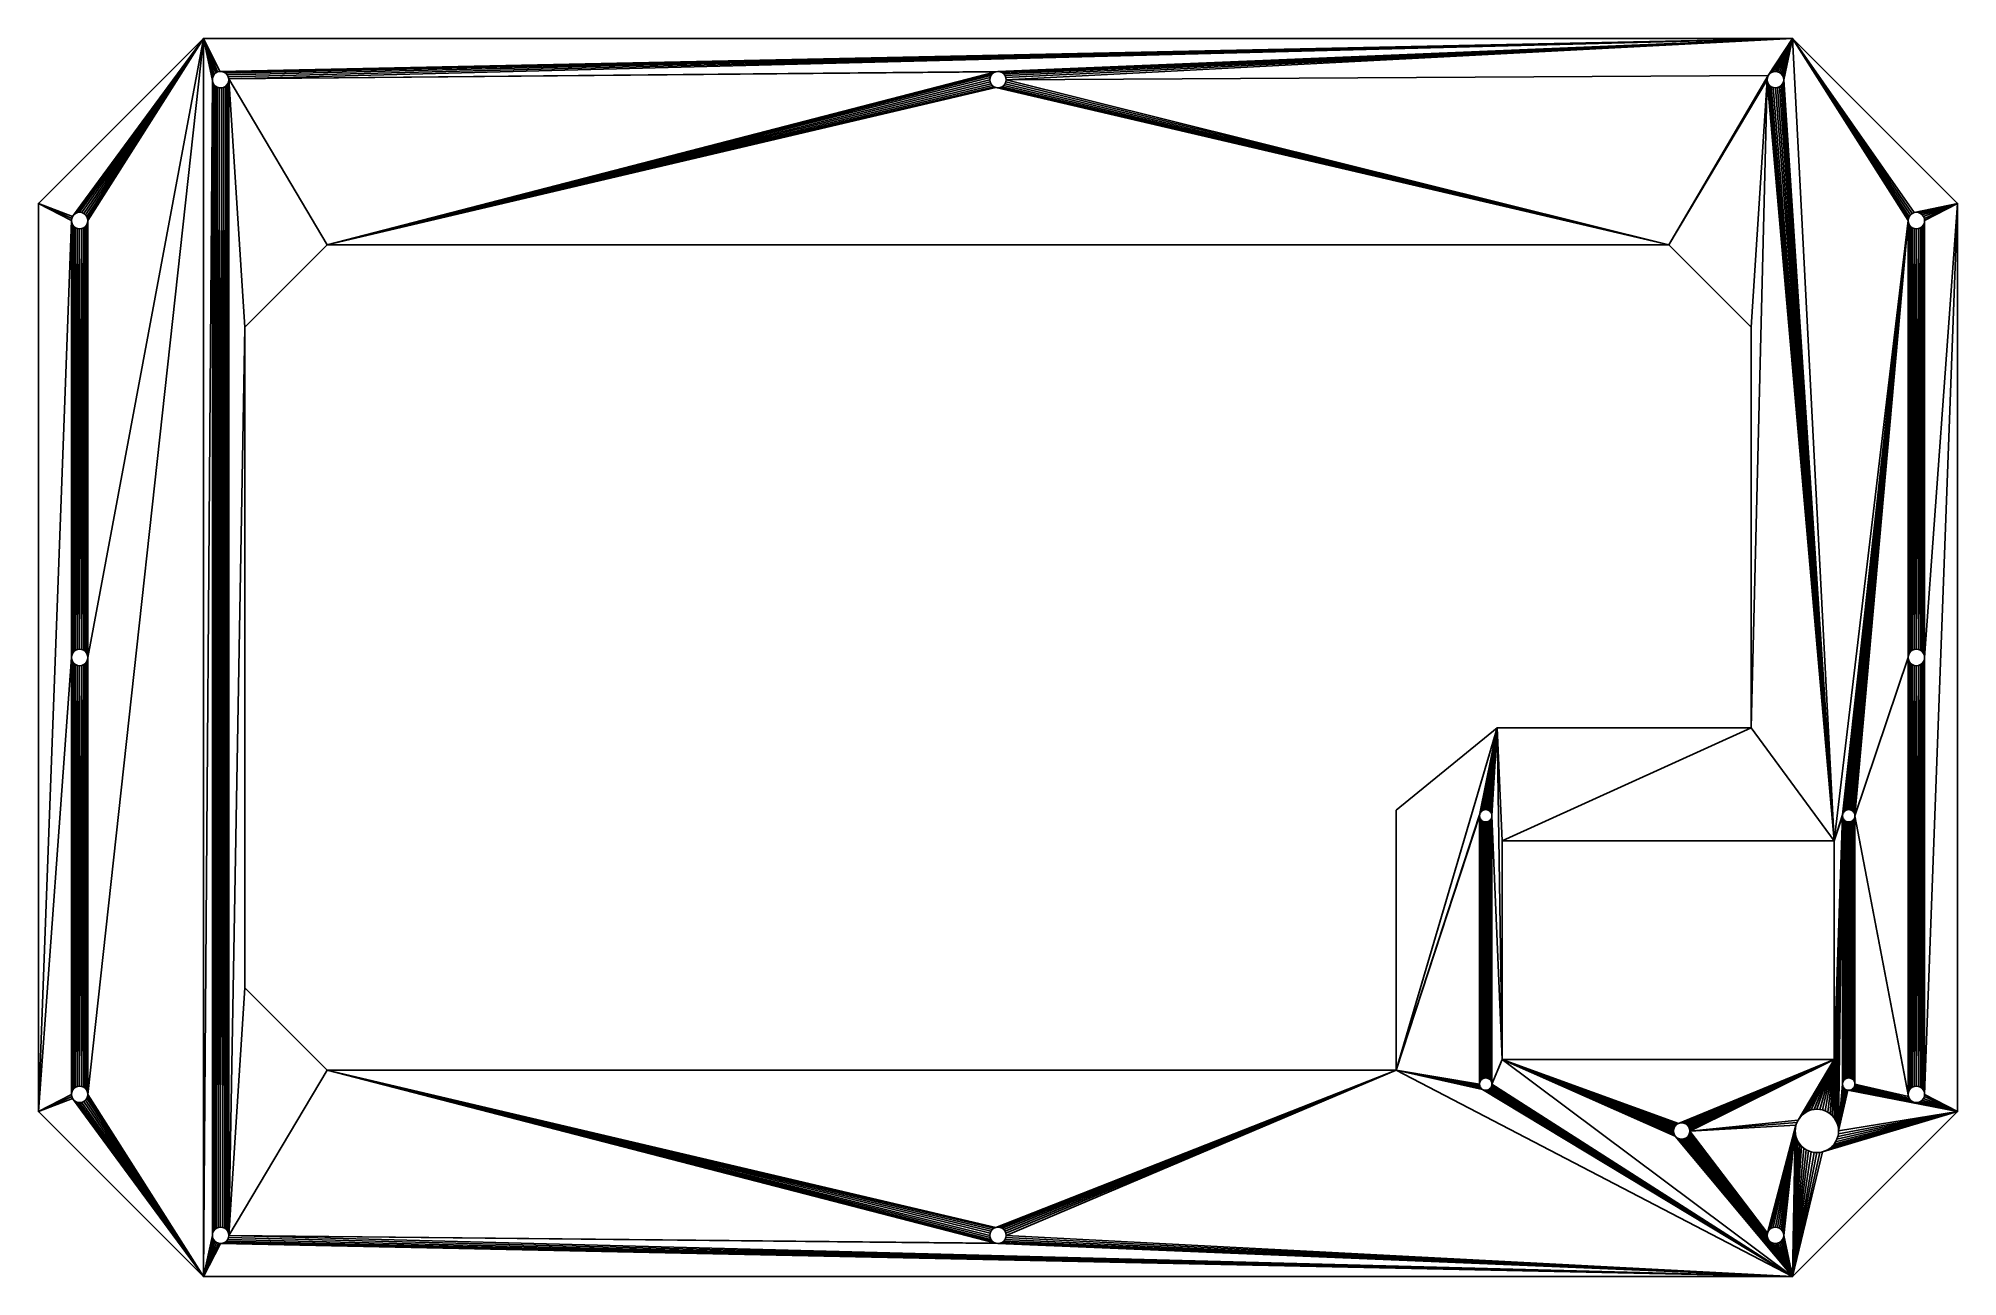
# Model space of a CAD drawing. Header units: metres. Extents: x 247 to 712, y -481 to -181.
import ezdxf

# ---------------------------------------------------------------- set-up
doc = ezdxf.new("R2010")
doc.units = ezdxf.units.M

msp = doc.modelspace()

# ---------------------------------------------------------------- meshes
at = {"layer": 'Layer0'}
mesh = msp.add_polyface(dxfattribs=at)
corners = [(286.82, -181.24, 203.87), (286.82, -481.24, 203.87), (288.98, -191.43, 203.87), (254.82, -331.24, 203.87), (254.89, -225.9, 203.87), (254.82, -225.38, 203.87), (254.89, -330.72, 203.87), (255.09, -226.38, 203.87), (255.09, -330.24, 203.87), (255.41, -226.79, 203.87), (255.41, -329.82, 203.87), (255.82, -227.11, 203.87), (255.82, -329.5, 203.87), (256.31, -227.31, 203.87), (256.31, -329.3, 203.87), (256.82, -227.38, 203.87), (256.82, -329.24, 203.87), (257.34, -227.31, 203.87), (257.34, -329.3, 203.87), (257.82, -227.11, 203.87), (257.82, -329.5, 203.87), (258.24, -226.79, 203.87), (258.24, -329.82, 203.87), (258.56, -226.38, 203.87), (258.56, -330.24, 203.87), (258.76, -225.9, 203.87), (258.76, -330.72, 203.87), (258.82, -225.38, 203.87), (258.82, -331.24, 203.87), (246.82, -221.24, 203.87), (255.09, -224.38, 203.87), (254.89, -224.86, 203.87), (246.82, -441.24, 203.87), (255.41, -223.96, 203.87), (255.82, -223.65, 203.87), (256.31, -223.45, 203.87), (256.82, -223.38, 203.87), (257.34, -223.45, 203.87), (257.82, -223.65, 203.87), (258.24, -223.96, 203.87), (258.56, -224.38, 203.87), (258.76, -224.86, 203.87)]
mesh.append_faces([[corners[k] for k in face] for face in [(4, 6, 7), (7, 8, 9), (9, 10, 11), (11, 12, 13), (13, 14, 15), (15, 16, 17), (17, 18, 19), (19, 20, 21), (21, 22, 23), (23, 24, 25), (25, 26, 27), (29, 30, 0), (30, 29, 31), (31, 29, 5)]], dxfattribs={"vtx0": -1, "vtx1": -1})
mesh.append_faces([[corners[k] for k in face] for face in [(0, 1, 2), (0, 27, 28)]], dxfattribs={"vtx0": -1, "vtx1": -1, "vtx2": -1})
mesh.append_faces([[corners[k] for k in face] for face in [(3, 4, 5), (4, 3, 6), (7, 6, 8), (9, 8, 10), (11, 10, 12), (13, 12, 14), (15, 14, 16), (17, 16, 18), (19, 18, 20), (21, 20, 22), (23, 22, 24), (25, 24, 26), (27, 26, 28), (5, 29, 32), (0, 30, 33), (0, 33, 34), (0, 34, 35), (0, 35, 36), (0, 36, 37), (0, 37, 38), (0, 38, 39), (0, 39, 40), (0, 40, 41), (0, 41, 27)]], dxfattribs={"vtx0": -1, "vtx2": -1})
mesh = msp.add_polyface(dxfattribs=at)
corners = [(286.82, -481.24, 203.87), (289.03, -471.75, 203.87), (288.97, -471.24, 203.87), (289.23, -472.24, 203.87), (289.55, -472.65, 203.87), (289.97, -472.97, 203.87), (290.45, -473.17, 203.87), (290.97, -473.24, 203.87), (671.82, -481.24, 203.87), (291.48, -473.17, 203.87), (291.97, -472.97, 203.87), (292.38, -472.65, 203.87), (292.7, -472.24, 203.87), (292.9, -471.75, 203.87), (292.97, -471.24, 203.87), (479.32, -473.24, 203.87), (478.81, -473.17, 203.87), (316.82, -431.24, 203.87), (296.82, -411.24, 203.87), (296.82, -251.24, 203.87), (478.32, -472.97, 203.87), (477.91, -472.65, 203.87), (477.59, -472.24, 203.87), (477.39, -471.75, 203.87), (477.32, -471.24, 203.87), (258.82, -437.09, 203.87), (286.82, -181.24, 203.87), (288.98, -191.43, 203.87), (289.03, -470.72, 203.87), (289.09, -191.94, 203.87), (289.23, -470.24, 203.87), (289.34, -192.4, 203.87), (289.55, -469.82, 203.87), (289.56, -192.64, 203.87), (289.97, -469.5, 203.87), (290.14, -193.06, 203.87), (290.45, -469.3, 203.87), (290.64, -193.21, 203.87), (290.97, -469.24, 203.87), (291.16, -193.23, 203.87), (291.48, -469.3, 203.87), (291.67, -193.11, 203.87), (291.97, -469.5, 203.87), (292.13, -192.86, 203.87), (292.38, -469.82, 203.87), (292.51, -192.51, 203.87), (292.7, -470.24, 203.87), (292.79, -192.06, 203.87), (292.9, -470.72, 203.87), (292.94, -191.56, 203.87), (258.82, -331.24, 203.87), (478.32, -469.5, 203.87), (477.91, -469.82, 203.87), (477.59, -470.24, 203.87), (477.39, -470.72, 203.87)]
mesh.append_faces([[corners[k] for k in face] for face in [(1, 0, 3), (3, 0, 4), (4, 0, 5), (5, 0, 6), (6, 0, 7), (7, 8, 9), (9, 8, 10), (10, 8, 11), (11, 8, 12), (12, 8, 13), (13, 8, 14), (28, 27, 2), (51, 17, 52), (52, 17, 53), (53, 17, 54), (54, 17, 24)]], dxfattribs={"vtx0": -1, "vtx1": -1})
mesh.append_faces([[corners[k] for k in face] for face in [(14, 16, 17), (25, 0, 26), (27, 0, 2), (26, 50, 25)]], dxfattribs={"vtx0": -1, "vtx1": -1, "vtx2": -1})
mesh.append_faces([[corners[k] for k in face] for face in [(0, 1, 2), (7, 0, 8), (14, 15, 16), (14, 17, 18), (14, 18, 19), (17, 20, 21), (17, 21, 22), (17, 22, 23), (17, 23, 24), (29, 28, 30), (31, 30, 32), (33, 32, 34), (35, 34, 36), (37, 36, 38), (39, 38, 40), (41, 40, 42), (43, 42, 44), (45, 44, 46), (47, 46, 48), (49, 48, 14)]], dxfattribs={"vtx0": -1, "vtx2": -1})
mesh = msp.add_polyface(dxfattribs=at)
corners = [(286.82, -181.24, 203.87), (288.98, -191.43, 203.87), (288.99, -190.91, 203.87), (289.14, -190.41, 203.87), (289.42, -189.97, 203.87), (289.8, -189.61, 203.87), (290.26, -189.36, 203.87), (290.77, -189.25, 203.87), (671.82, -181.24, 203.87), (291.29, -189.26, 203.87), (291.79, -189.42, 203.87), (292.24, -189.69, 203.87), (292.59, -190.07, 203.87), (292.84, -190.53, 203.87), (292.96, -191.04, 203.87), (479.32, -189.24, 203.87), (478.81, -189.3, 203.87), (316.82, -231.24, 203.87), (296.82, -251.24, 203.87), (292.97, -471.24, 203.87), (478.32, -189.5, 203.87), (477.91, -189.82, 203.87), (477.59, -190.24, 203.87), (477.39, -190.72, 203.87), (477.32, -191.24, 203.87), (289.03, -470.72, 203.87), (289.09, -191.94, 203.87), (289.23, -470.24, 203.87), (289.34, -192.4, 203.87), (289.55, -469.82, 203.87), (289.56, -192.64, 203.87), (289.97, -469.5, 203.87), (289.7, -192.78, 203.87), (290.14, -193.06, 203.87), (290.45, -469.3, 203.87), (290.64, -193.21, 203.87), (290.97, -469.24, 203.87), (291.16, -193.23, 203.87), (291.48, -469.3, 203.87), (291.67, -193.11, 203.87), (291.97, -469.5, 203.87), (292.13, -192.86, 203.87), (292.38, -469.82, 203.87), (292.51, -192.51, 203.87), (292.7, -470.24, 203.87), (292.79, -192.06, 203.87), (292.9, -470.72, 203.87), (292.94, -191.56, 203.87), (292.95, -191.24, 203.87), (477.39, -191.75, 203.87), (477.59, -192.24, 203.87), (477.91, -192.65, 203.87), (478.32, -192.97, 203.87)]
mesh.append_faces([[corners[k] for k in face] for face in [(0, 7, 8), (15, 14, 16), (17, 14, 18), (16, 17, 20), (20, 17, 21), (21, 17, 22), (22, 17, 23), (23, 17, 24), (1, 25, 26), (26, 27, 28), (28, 29, 30), (30, 31, 32), (32, 31, 33), (33, 34, 35), (35, 36, 37), (37, 38, 39), (39, 40, 41), (41, 42, 43), (43, 44, 45), (45, 46, 47), (47, 19, 48), (48, 19, 14), (49, 17, 50), (50, 17, 51), (51, 17, 52)]], dxfattribs={"vtx0": -1, "vtx1": -1})
mesh.append_faces([[corners[k] for k in face] for face in [(16, 14, 17), (18, 14, 19)]], dxfattribs={"vtx0": -1, "vtx1": -1, "vtx2": -1})
mesh.append_faces([[corners[k] for k in face] for face in [(0, 1, 2), (0, 2, 3), (0, 3, 4), (0, 4, 5), (0, 5, 6), (0, 6, 7), (8, 7, 9), (8, 9, 10), (8, 10, 11), (8, 11, 12), (8, 12, 13), (8, 13, 14), (17, 49, 24)]], dxfattribs={"vtx0": -1, "vtx2": -1})
mesh = msp.add_polyface(dxfattribs=at)
corners = [(671.82, -181.24, 203.87), (292.96, -191.04, 203.87), (479.32, -189.24, 203.87), (479.84, -189.3, 203.87), (480.32, -189.5, 203.87), (480.74, -189.82, 203.87), (481.06, -190.24, 203.87), (481.26, -190.72, 203.87), (481.32, -191.24, 203.87), (665.95, -190.24, 203.87), (641.82, -231.24, 203.87), (478.32, -192.97, 203.87), (316.82, -231.24, 203.87), (478.81, -193.17, 203.87), (479.32, -193.24, 203.87), (479.84, -193.17, 203.87), (480.32, -192.97, 203.87), (480.74, -192.65, 203.87), (481.06, -192.24, 203.87), (481.26, -191.75, 203.87), (600.24, -348.24, 203.87), (596.04, -369.2, 203.87), (596.1, -369.01, 203.87), (596.19, -368.84, 203.87), (596.3, -368.67, 203.87), (596.43, -368.53, 203.87), (596.58, -368.4, 203.87), (596.74, -368.29, 203.87), (596.91, -368.2, 203.87), (597.1, -368.14, 203.87), (597.29, -368.1, 203.87), (597.49, -368.09, 203.87), (597.68, -368.1, 203.87), (597.88, -368.14, 203.87), (598.06, -368.2, 203.87), (598.24, -368.29, 203.87), (598.4, -368.4, 203.87), (598.55, -368.53, 203.87), (598.68, -368.67, 203.87), (598.79, -368.84, 203.87), (598.87, -369.01, 203.87), (598.94, -369.2, 203.87), (598.98, -369.39, 203.87), (601.44, -375.64, 203.87), (661.82, -348.24, 203.87)]
mesh.append_faces([[corners[k] for k in face] for face in [(11, 12, 13), (13, 10, 14), (14, 10, 15), (15, 10, 16), (16, 10, 17), (17, 10, 18), (18, 10, 19), (19, 10, 8)]], dxfattribs={"vtx0": -1, "vtx1": -1})
mesh.append_faces([[corners[k] for k in face] for face in [(0, 1, 2), (0, 8, 9), (9, 8, 10)]], dxfattribs={"vtx0": -1, "vtx1": -1, "vtx2": -1})
mesh.append_faces([[corners[k] for k in face] for face in [(0, 2, 3), (0, 3, 4), (0, 4, 5), (0, 5, 6), (0, 6, 7), (0, 7, 8), (13, 12, 10), (20, 21, 22), (20, 22, 23), (20, 23, 24), (20, 24, 25), (20, 25, 26), (20, 26, 27), (20, 27, 28), (20, 28, 29), (20, 29, 30), (20, 30, 31), (20, 31, 32), (20, 32, 33), (20, 33, 34), (20, 34, 35), (20, 35, 36), (20, 36, 37), (20, 37, 38), (20, 38, 39), (20, 39, 40), (20, 40, 41), (20, 41, 42), (43, 44, 20)]], dxfattribs={"vtx0": -1, "vtx2": -1})
mesh = msp.add_polyface(dxfattribs=at)
corners = [(665.95, -190.24, 203.87), (641.82, -231.24, 203.87), (665.75, -190.72, 203.87), (665.68, -191.24, 203.87), (661.82, -251.24, 203.87), (671.82, -181.24, 203.87), (666.27, -189.82, 203.87), (666.68, -189.5, 203.87), (667.16, -189.3, 203.87), (667.68, -189.24, 203.87), (668.2, -189.3, 203.87), (668.68, -189.5, 203.87), (669.1, -189.82, 203.87), (669.41, -190.24, 203.87), (669.61, -190.72, 203.87), (669.68, -191.24, 203.87), (681.89, -375.64, 203.87), (665.75, -191.75, 203.87), (665.95, -192.24, 203.87), (666.27, -192.65, 203.87), (666.68, -192.97, 203.87), (667.16, -193.17, 203.87), (667.68, -193.24, 203.87), (668.2, -193.17, 203.87), (668.68, -192.97, 203.87), (669.1, -192.65, 203.87), (669.41, -192.24, 203.87), (669.61, -191.75, 203.87), (699.82, -225.38, 203.87), (699.89, -224.86, 203.87), (700.09, -224.38, 203.87), (700.41, -223.96, 203.87), (700.82, -223.65, 203.87), (701.31, -223.45, 203.87), (711.82, -221.24, 203.87), (701.82, -223.38, 203.87), (702.34, -223.45, 203.87), (702.82, -223.65, 203.87), (703.24, -223.96, 203.87), (703.56, -224.38, 203.87), (703.76, -224.86, 203.87), (703.82, -225.38, 203.87), (703.82, -331.24, 203.87)]
mesh.append_faces([[corners[k] for k in face] for face in [(0, 1, 2), (2, 1, 3), (3, 16, 17), (17, 16, 18), (18, 16, 19), (19, 16, 20), (20, 16, 21), (21, 16, 22), (22, 16, 23), (23, 16, 24), (24, 16, 25), (25, 16, 26), (26, 16, 27), (27, 16, 15), (5, 33, 34)]], dxfattribs={"vtx0": -1, "vtx1": -1})
mesh.append_faces([[corners[k] for k in face] for face in [(15, 16, 5), (34, 41, 42)]], dxfattribs={"vtx0": -1, "vtx1": -1, "vtx2": -1})
mesh.append_faces([[corners[k] for k in face] for face in [(3, 1, 4), (5, 0, 6), (5, 6, 7), (5, 7, 8), (5, 8, 9), (5, 9, 10), (5, 10, 11), (5, 11, 12), (5, 12, 13), (5, 13, 14), (5, 14, 15), (5, 28, 29), (5, 29, 30), (5, 30, 31), (5, 31, 32), (5, 32, 33), (34, 33, 35), (34, 35, 36), (34, 36, 37), (34, 37, 38), (34, 38, 39), (34, 39, 40), (34, 40, 41)]], dxfattribs={"vtx0": -1, "vtx2": -1})
mesh = msp.add_polyface(dxfattribs=at)
corners = [(665.68, -191.24, 203.87), (661.82, -251.24, 203.87), (661.82, -348.24, 203.87), (699.82, -331.24, 203.87), (699.89, -225.9, 203.87), (699.82, -225.38, 203.87), (699.89, -330.72, 203.87), (700.09, -226.38, 203.87), (700.09, -330.24, 203.87), (700.41, -226.79, 203.87), (700.41, -329.82, 203.87), (700.82, -227.11, 203.87), (700.82, -329.5, 203.87), (701.31, -227.31, 203.87), (701.31, -329.3, 203.87), (701.82, -227.38, 203.87), (701.82, -329.24, 203.87), (702.34, -227.31, 203.87), (702.34, -329.3, 203.87), (702.82, -227.11, 203.87), (702.82, -329.5, 203.87), (703.24, -226.79, 203.87), (703.24, -329.82, 203.87), (703.56, -226.38, 203.87), (703.56, -330.24, 203.87), (703.76, -225.9, 203.87), (703.76, -330.72, 203.87), (703.82, -225.38, 203.87), (703.82, -331.24, 203.87), (686.94, -369.59, 203.87), (681.89, -375.64, 203.87), (671.82, -181.24, 203.87), (684.38, -368.53, 203.87), (684.53, -368.4, 203.87), (684.69, -368.29, 203.87), (684.86, -368.2, 203.87), (685.05, -368.14, 203.87), (685.24, -368.1, 203.87), (685.44, -368.09, 203.87), (685.63, -368.1, 203.87), (685.83, -368.14, 203.87), (686.01, -368.2, 203.87), (686.19, -368.29, 203.87), (686.35, -368.4, 203.87), (686.5, -368.53, 203.87)]
mesh.append_faces([[corners[k] for k in face] for face in [(4, 6, 7), (7, 8, 9), (9, 10, 11), (11, 12, 13), (13, 14, 15), (15, 16, 17), (17, 18, 19), (19, 20, 21), (21, 22, 23), (23, 24, 25), (25, 26, 27)]], dxfattribs={"vtx0": -1, "vtx1": -1})
mesh.append_faces([[corners[k] for k in face] for face in [(29, 3, 5), (2, 30, 0), (31, 30, 5)]], dxfattribs={"vtx0": -1, "vtx1": -1, "vtx2": -1})
mesh.append_faces([[corners[k] for k in face] for face in [(0, 1, 2), (3, 4, 5), (4, 3, 6), (7, 6, 8), (9, 8, 10), (11, 10, 12), (13, 12, 14), (15, 14, 16), (17, 16, 18), (19, 18, 20), (21, 20, 22), (23, 22, 24), (25, 24, 26), (27, 26, 28), (5, 32, 33), (5, 33, 34), (5, 34, 35), (5, 35, 36), (5, 36, 37), (5, 37, 38), (5, 38, 39), (5, 39, 40), (5, 40, 41), (5, 41, 42), (5, 42, 43), (5, 43, 44)]], dxfattribs={"vtx0": -1, "vtx2": -1})
mesh = msp.add_polyface(dxfattribs=at)
corners = [(683.94, -369.59, 203.87), (683.95, -434.39, 203.87), (683.95, -369.78, 203.87), (683.99, -434.2, 203.87), (683.99, -369.97, 203.87), (684.05, -434.01, 203.87), (684.05, -370.16, 203.87), (684.14, -433.84, 203.87), (684.14, -370.34, 203.87), (684.25, -433.67, 203.87), (684.25, -370.5, 203.87), (684.38, -433.53, 203.87), (684.38, -370.65, 203.87), (686.63, -370.5, 203.87), (686.74, -433.84, 203.87), (686.74, -370.34, 203.87), (686.82, -434.01, 203.87), (686.82, -370.16, 203.87), (686.89, -434.2, 203.87), (686.89, -369.97, 203.87), (686.93, -434.39, 203.87), (686.93, -369.78, 203.87), (686.94, -434.59, 203.87), (686.94, -369.59, 203.87), (699.82, -437.09, 203.87), (699.89, -331.75, 203.87), (699.82, -331.24, 203.87), (699.89, -436.58, 203.87), (700.09, -332.24, 203.87), (700.09, -436.09, 203.87), (700.41, -332.65, 203.87), (700.41, -435.68, 203.87), (700.82, -332.97, 203.87), (700.82, -435.36, 203.87), (701.31, -333.17, 203.87), (701.31, -435.16, 203.87), (701.82, -333.24, 203.87), (701.82, -435.09, 203.87), (702.34, -333.17, 203.87), (702.34, -435.16, 203.87), (702.82, -332.97, 203.87), (702.82, -435.36, 203.87), (703.24, -332.65, 203.87), (703.24, -435.68, 203.87), (703.56, -332.24, 203.87), (703.56, -436.09, 203.87), (703.76, -331.75, 203.87), (703.76, -436.58, 203.87), (703.82, -331.24, 203.87), (703.82, -437.09, 203.87), (711.82, -441.24, 203.87), (711.82, -221.24, 203.87), (699.82, -225.38, 203.87), (681.89, -375.64, 203.87), (683.95, -369.39, 203.87), (681.89, -428.64, 203.87), (683.99, -369.2, 203.87), (684.05, -369.01, 203.87), (684.14, -368.84, 203.87), (684.25, -368.67, 203.87), (684.38, -368.53, 203.87), (686.5, -368.53, 203.87), (686.63, -368.67, 203.87), (686.74, -368.84, 203.87), (686.82, -369.01, 203.87), (686.89, -369.2, 203.87), (686.93, -369.39, 203.87)]
mesh.append_faces([[corners[k] for k in face] for face in [(0, 1, 2), (2, 3, 4), (4, 5, 6), (6, 7, 8), (8, 9, 10), (10, 11, 12), (13, 14, 15), (15, 16, 17), (17, 18, 19), (19, 20, 21), (21, 22, 23), (25, 27, 28), (28, 29, 30), (30, 31, 32), (32, 33, 34), (34, 35, 36), (36, 37, 38), (38, 39, 40), (40, 41, 42), (42, 43, 44), (44, 45, 46), (46, 47, 48), (54, 53, 0)]], dxfattribs={"vtx0": -1, "vtx1": -1})
mesh.append_faces([[corners[k] for k in face] for face in [(23, 24, 26), (52, 53, 54), (51, 48, 49)]], dxfattribs={"vtx0": -1, "vtx1": -1, "vtx2": -1})
mesh.append_faces([[corners[k] for k in face] for face in [(24, 25, 26), (49, 50, 51), (0, 53, 55), (52, 54, 56), (52, 56, 57), (52, 57, 58), (52, 58, 59), (52, 59, 60), (52, 61, 62), (52, 62, 63), (52, 63, 64), (52, 64, 65), (52, 65, 66), (52, 66, 23)]], dxfattribs={"vtx0": -1, "vtx2": -1})
mesh = msp.add_polyface(dxfattribs=at)
corners = [(246.82, -441.24, 203.87), (254.82, -331.24, 203.87), (254.82, -225.38, 203.87), (254.82, -437.09, 203.87), (254.89, -437.61, 203.87), (255.09, -438.09, 203.87), (286.82, -481.24, 203.87), (255.41, -438.51, 203.87), (255.82, -438.83, 203.87), (256.31, -439.03, 203.87), (256.82, -439.09, 203.87), (257.34, -439.03, 203.87), (257.82, -438.83, 203.87), (258.24, -438.51, 203.87), (258.56, -438.09, 203.87), (258.76, -437.61, 203.87), (258.82, -437.09, 203.87), (254.89, -331.75, 203.87), (254.89, -436.58, 203.87), (255.09, -332.24, 203.87), (255.09, -436.09, 203.87), (255.41, -332.65, 203.87), (255.41, -435.68, 203.87), (255.82, -332.97, 203.87), (255.82, -435.36, 203.87), (256.31, -333.17, 203.87), (256.31, -435.16, 203.87), (256.82, -333.24, 203.87), (256.82, -435.09, 203.87), (257.34, -333.17, 203.87), (257.34, -435.16, 203.87), (257.82, -332.97, 203.87), (257.82, -435.36, 203.87), (258.24, -332.65, 203.87), (258.24, -435.68, 203.87), (258.56, -332.24, 203.87), (258.56, -436.09, 203.87), (258.76, -331.75, 203.87), (258.76, -436.58, 203.87), (258.82, -331.24, 203.87)]
mesh.append_faces([[corners[k] for k in face] for face in [(3, 0, 4), (4, 0, 5), (5, 6, 7), (7, 6, 8), (8, 6, 9), (9, 6, 10), (10, 6, 11), (11, 6, 12), (12, 6, 13), (13, 6, 14), (14, 6, 15), (15, 6, 16), (17, 18, 19), (19, 20, 21), (21, 22, 23), (23, 24, 25), (25, 26, 27), (27, 28, 29), (29, 30, 31), (31, 32, 33), (33, 34, 35), (35, 36, 37), (37, 38, 39)]], dxfattribs={"vtx0": -1, "vtx1": -1})
mesh.append_faces([[corners[k] for k in face] for face in [(0, 1, 2), (1, 0, 3)]], dxfattribs={"vtx0": -1, "vtx1": -1, "vtx2": -1})
mesh.append_faces([[corners[k] for k in face] for face in [(5, 0, 6), (3, 17, 1), (17, 3, 18), (19, 18, 20), (21, 20, 22), (23, 22, 24), (25, 24, 26), (27, 26, 28), (29, 28, 30), (31, 30, 32), (33, 32, 34), (35, 34, 36), (37, 36, 38), (39, 38, 16)]], dxfattribs={"vtx0": -1, "vtx2": -1})
mesh = msp.add_polyface(dxfattribs=at)
corners = [(684.14, -370.34, 203.87), (684.14, -433.84, 203.87), (684.25, -433.67, 203.87), (684.25, -370.5, 203.87), (684.38, -433.53, 203.87), (684.38, -370.65, 203.87), (684.53, -433.4, 203.87), (684.53, -370.78, 203.87), (684.69, -433.29, 203.87), (684.69, -370.89, 203.87), (684.86, -433.2, 203.87), (684.86, -370.97, 203.87), (685.05, -433.14, 203.87), (685.05, -371.04, 203.87), (685.24, -433.1, 203.87), (685.24, -371.07, 203.87), (685.44, -433.09, 203.87), (685.44, -371.09, 203.87), (685.63, -433.1, 203.87), (685.63, -371.07, 203.87), (685.83, -433.14, 203.87), (685.83, -371.04, 203.87), (686.01, -433.2, 203.87), (686.01, -370.97, 203.87), (686.19, -433.29, 203.87), (686.19, -370.89, 203.87), (686.35, -433.4, 203.87), (686.35, -370.78, 203.87), (686.5, -433.53, 203.87), (686.5, -370.65, 203.87), (686.63, -433.67, 203.87), (686.63, -370.5, 203.87), (699.89, -331.75, 203.87), (699.82, -437.09, 203.87), (699.89, -436.58, 203.87), (700.09, -332.24, 203.87), (700.09, -436.09, 203.87), (700.41, -332.65, 203.87), (700.41, -435.68, 203.87), (700.82, -332.97, 203.87), (700.82, -435.36, 203.87), (701.31, -333.17, 203.87), (701.31, -435.16, 203.87), (701.82, -333.24, 203.87), (701.82, -435.09, 203.87), (702.34, -333.17, 203.87), (702.34, -435.16, 203.87), (702.82, -332.97, 203.87), (702.82, -435.36, 203.87), (703.24, -332.65, 203.87), (703.24, -435.68, 203.87), (703.56, -332.24, 203.87), (703.56, -436.09, 203.87), (703.76, -331.75, 203.87), (703.76, -436.58, 203.87), (703.82, -331.24, 203.87), (703.82, -437.09, 203.87)]
mesh.append_faces([[corners[k] for k in face] for face in [(5, 6, 7), (7, 8, 9), (9, 10, 11), (11, 12, 13), (13, 14, 15), (15, 16, 17), (17, 18, 19), (19, 20, 21), (21, 22, 23), (23, 24, 25), (25, 26, 27), (27, 28, 29), (29, 30, 31)]], dxfattribs={"vtx0": -1, "vtx1": -1})
mesh.append_faces([[corners[k] for k in face] for face in [(0, 1, 2), (3, 2, 4), (5, 4, 6), (7, 6, 8), (9, 8, 10), (11, 10, 12), (13, 12, 14), (15, 14, 16), (17, 16, 18), (19, 18, 20), (21, 20, 22), (23, 22, 24), (25, 24, 26), (27, 26, 28), (29, 28, 30), (32, 33, 34), (35, 34, 36), (37, 36, 38), (39, 38, 40), (41, 40, 42), (43, 42, 44), (45, 44, 46), (47, 46, 48), (49, 48, 50), (51, 50, 52), (53, 52, 54), (55, 54, 56)]], dxfattribs={"vtx0": -1, "vtx2": -1})
mesh = msp.add_polyface(dxfattribs=at)
corners = [(598.99, -434.59, 203.87), (601.44, -428.64, 203.87), (598.99, -369.59, 203.87), (600.24, -348.24, 203.87), (601.44, -375.64, 203.87), (575.82, -431.24, 203.87), (575.82, -368.24, 203.87), (596.04, -369.2, 203.87), (596, -369.39, 203.87), (595.99, -369.59, 203.87), (595.99, -434.59, 203.87), (598.98, -369.39, 203.87), (596, -434.39, 203.87), (596, -369.78, 203.87), (596.04, -434.2, 203.87), (596.04, -369.97, 203.87), (596.1, -434.01, 203.87), (596.1, -370.16, 203.87), (596.19, -433.84, 203.87), (596.19, -370.34, 203.87), (596.3, -433.67, 203.87), (596.3, -370.5, 203.87), (596.43, -433.53, 203.87), (596.43, -370.65, 203.87), (596.58, -433.4, 203.87), (596.58, -370.78, 203.87), (596.74, -433.29, 203.87), (596.74, -370.89, 203.87), (596.91, -433.2, 203.87), (596.91, -370.97, 203.87), (597.1, -433.14, 203.87), (597.1, -371.04, 203.87), (597.29, -433.1, 203.87), (597.29, -371.07, 203.87), (597.49, -433.09, 203.87), (597.49, -371.09, 203.87), (597.68, -433.1, 203.87), (597.68, -371.07, 203.87), (597.88, -433.14, 203.87), (597.88, -371.04, 203.87), (598.06, -433.2, 203.87), (598.06, -370.97, 203.87), (598.24, -433.29, 203.87), (598.24, -370.89, 203.87), (598.4, -433.4, 203.87), (598.4, -370.78, 203.87), (598.55, -433.53, 203.87), (598.55, -370.65, 203.87), (598.68, -433.67, 203.87), (598.68, -370.5, 203.87), (598.79, -433.84, 203.87), (598.79, -370.34, 203.87), (598.87, -434.01, 203.87), (598.87, -370.16, 203.87), (598.94, -434.2, 203.87), (598.94, -369.97, 203.87), (598.98, -434.39, 203.87), (598.98, -369.78, 203.87), (661.82, -348.24, 203.87), (681.89, -375.64, 203.87)]
mesh.append_faces([[corners[k] for k in face] for face in [(5, 3, 6)]], dxfattribs={"vtx0": -1})
mesh.append_faces([[corners[k] for k in face] for face in [(7, 5, 8), (8, 5, 9), (9, 12, 13), (13, 14, 15), (15, 16, 17), (17, 18, 19), (19, 20, 21), (21, 22, 23), (23, 24, 25), (25, 26, 27), (27, 28, 29), (29, 30, 31), (31, 32, 33), (33, 34, 35), (35, 36, 37), (37, 38, 39), (39, 40, 41), (41, 42, 43), (43, 44, 45), (45, 46, 47), (47, 48, 49), (49, 50, 51), (51, 52, 53), (53, 54, 55), (55, 56, 57), (57, 0, 2)]], dxfattribs={"vtx0": -1, "vtx1": -1})
mesh.append_faces([[corners[k] for k in face] for face in [(0, 1, 2), (2, 1, 3), (3, 5, 7), (9, 5, 10)]], dxfattribs={"vtx0": -1, "vtx1": -1, "vtx2": -1})
mesh.append_faces([[corners[k] for k in face] for face in [(3, 1, 4), (3, 11, 2), (27, 26, 28), (29, 28, 30), (31, 30, 32), (33, 32, 34), (35, 34, 36), (37, 36, 38), (58, 4, 59)]], dxfattribs={"vtx0": -1, "vtx2": -1})
mesh = msp.add_polyface(dxfattribs=at)
corners = [(292.97, -471.24, 203.87), (671.82, -481.24, 203.87), (479.32, -473.24, 203.87), (316.82, -431.24, 203.87), (478.81, -473.17, 203.87), (478.32, -472.97, 203.87), (479.84, -473.17, 203.87), (480.32, -472.97, 203.87), (480.74, -472.65, 203.87), (481.06, -472.24, 203.87), (481.26, -471.75, 203.87), (481.32, -471.24, 203.87), (575.82, -431.24, 203.87), (596.74, -435.89, 203.87), (596.58, -435.78, 203.87), (596.43, -435.65, 203.87), (596.3, -435.5, 203.87), (596.19, -435.34, 203.87), (596.1, -435.16, 203.87), (596.04, -434.97, 203.87), (596, -434.78, 203.87), (595.99, -434.59, 203.87), (596, -434.39, 203.87), (595.99, -369.59, 203.87), (596, -369.78, 203.87), (596.04, -434.2, 203.87), (596.04, -369.97, 203.87), (596.1, -434.01, 203.87), (596.1, -370.16, 203.87), (596.19, -433.84, 203.87), (596.19, -370.34, 203.87), (596.3, -433.67, 203.87), (596.3, -370.5, 203.87), (596.43, -433.53, 203.87), (596.43, -370.65, 203.87), (596.58, -433.4, 203.87), (596.58, -370.78, 203.87), (596.74, -433.29, 203.87), (597.88, -371.04, 203.87), (597.88, -433.14, 203.87), (598.06, -433.2, 203.87), (598.06, -370.97, 203.87), (598.24, -433.29, 203.87), (598.24, -370.89, 203.87), (598.4, -433.4, 203.87), (598.4, -370.78, 203.87), (598.55, -433.53, 203.87), (598.55, -370.65, 203.87), (598.68, -433.67, 203.87), (598.68, -370.5, 203.87), (598.79, -433.84, 203.87), (478.81, -469.3, 203.87), (478.32, -469.5, 203.87), (479.32, -469.24, 203.87), (479.84, -469.3, 203.87), (480.32, -469.5, 203.87), (480.74, -469.82, 203.87), (481.06, -470.24, 203.87), (481.26, -470.72, 203.87)]
mesh.append_faces([[corners[k] for k in face] for face in [(2, 1, 6), (6, 1, 7), (7, 1, 8), (8, 1, 9), (9, 1, 10), (10, 1, 11), (22, 23, 21), (3, 51, 12), (51, 3, 52)]], dxfattribs={"vtx0": -1, "vtx1": -1})
mesh.append_faces([[corners[k] for k in face] for face in [(0, 1, 2), (11, 1, 12)]], dxfattribs={"vtx0": -1, "vtx1": -1, "vtx2": -1})
mesh.append_faces([[corners[k] for k in face] for face in [(3, 4, 5), (12, 13, 14), (12, 14, 15), (12, 15, 16), (12, 16, 17), (12, 17, 18), (12, 18, 19), (12, 19, 20), (12, 20, 21), (24, 22, 25), (26, 25, 27), (28, 27, 29), (30, 29, 31), (32, 31, 33), (34, 33, 35), (36, 35, 37), (38, 39, 40), (41, 40, 42), (43, 42, 44), (45, 44, 46), (47, 46, 48), (49, 48, 50), (12, 51, 53), (12, 53, 54), (12, 54, 55), (12, 55, 56), (12, 56, 57), (12, 57, 58), (12, 58, 11)]], dxfattribs={"vtx0": -1, "vtx2": -1})
mesh = msp.add_polyface(dxfattribs=at)
corners = [(575.82, -431.24, 203.87), (671.82, -481.24, 203.87), (596.74, -435.89, 203.87), (596.91, -435.97, 203.87), (597.1, -436.04, 203.87), (597.29, -436.07, 203.87), (597.49, -436.09, 203.87), (597.68, -436.07, 203.87), (597.88, -436.04, 203.87), (598.06, -435.97, 203.87), (598.24, -435.89, 203.87), (598.4, -435.78, 203.87), (598.55, -435.65, 203.87), (598.68, -435.5, 203.87), (598.79, -435.34, 203.87), (598.87, -435.16, 203.87), (598.94, -434.97, 203.87), (598.98, -434.78, 203.87), (598.99, -434.59, 203.87), (601.44, -428.64, 203.87), (643.38, -447.18, 203.87), (643.24, -446.96, 203.87), (643.12, -446.73, 203.87), (643.04, -446.48, 203.87), (642.99, -446.22, 203.87), (642.97, -445.96, 203.87), (643.56, -447.37, 203.87), (643.75, -447.54, 203.87), (644.2, -444.12, 203.87), (681.89, -428.64, 203.87), (643.97, -444.23, 203.87), (643.75, -444.38, 203.87), (643.56, -444.55, 203.87), (643.38, -444.75, 203.87), (643.24, -444.96, 203.87), (643.12, -445.2, 203.87), (643.04, -445.45, 203.87), (642.99, -445.7, 203.87), (598.79, -370.34, 203.87), (598.79, -433.84, 203.87), (598.87, -434.01, 203.87), (598.87, -370.16, 203.87), (598.94, -434.2, 203.87), (598.94, -369.97, 203.87), (598.98, -434.39, 203.87), (598.98, -369.78, 203.87)]
mesh.append_faces([[corners[k] for k in face] for face in [(2, 1, 3), (3, 1, 4), (4, 1, 5), (5, 1, 6), (6, 1, 7), (7, 1, 8), (8, 1, 9), (9, 1, 10), (10, 1, 11), (11, 1, 12), (12, 1, 13), (13, 1, 14), (14, 1, 15), (15, 1, 16), (16, 1, 17), (17, 1, 18), (20, 1, 26), (26, 1, 27), (19, 28, 29), (28, 19, 30), (30, 19, 31), (31, 19, 32), (32, 19, 33), (33, 19, 34), (34, 19, 35), (35, 19, 36), (36, 19, 37), (37, 19, 25)]], dxfattribs={"vtx0": -1, "vtx1": -1})
mesh.append_faces([[corners[k] for k in face] for face in [(0, 1, 2), (18, 1, 19), (19, 1, 20)]], dxfattribs={"vtx0": -1, "vtx1": -1, "vtx2": -1})
mesh.append_faces([[corners[k] for k in face] for face in [(19, 20, 21), (19, 21, 22), (19, 22, 23), (19, 23, 24), (19, 24, 25), (38, 39, 40), (41, 40, 42), (43, 42, 44), (45, 44, 18)]], dxfattribs={"vtx0": -1, "vtx2": -1})
mesh = msp.add_polyface(dxfattribs=at)
corners = [(681.89, -428.64, 203.87), (644.2, -444.12, 203.87), (644.45, -444.04, 203.87), (644.71, -443.98, 203.87), (644.97, -443.97, 203.87), (645.23, -443.98, 203.87), (645.48, -444.04, 203.87), (645.73, -444.12, 203.87), (645.96, -444.23, 203.87), (646.18, -444.38, 203.87), (646.38, -444.55, 203.87), (646.55, -444.75, 203.87), (646.69, -444.96, 203.87), (646.81, -445.2, 203.87), (646.96, -445.96, 203.87), (673.18, -443.31, 203.87), (673.56, -442.74, 203.87), (674.01, -442.22, 203.87), (674.53, -441.77, 203.87), (675.1, -441.39, 203.87), (675.71, -441.08, 203.87), (676.36, -440.86, 203.87), (677.04, -440.73, 203.87), (677.72, -440.68, 203.87), (678.41, -440.73, 203.87), (679.08, -440.86, 203.87), (679.73, -441.08, 203.87), (680.35, -441.39, 203.87), (680.92, -441.77, 203.87), (681.44, -442.22, 203.87), (681.89, -442.74, 203.87), (682.97, -445.94, 203.87), (684.25, -435.5, 203.87), (684.14, -435.34, 203.87), (684.05, -435.16, 203.87), (683.99, -434.97, 203.87), (683.95, -434.78, 203.87), (683.94, -434.59, 203.87), (683.94, -369.59, 203.87), (682.27, -443.31, 203.87), (682.57, -443.93, 203.87), (682.8, -444.58, 203.87), (682.93, -445.25, 203.87)]
mesh.append_faces([[corners[k] for k in face] for face in [(0, 14, 15), (38, 0, 30), (38, 31, 37)]], dxfattribs={"vtx0": -1, "vtx1": -1, "vtx2": -1})
mesh.append_faces([[corners[k] for k in face] for face in [(0, 1, 2), (0, 2, 3), (0, 3, 4), (0, 4, 5), (0, 5, 6), (0, 6, 7), (0, 7, 8), (0, 8, 9), (0, 9, 10), (0, 10, 11), (0, 11, 12), (0, 12, 13), (0, 15, 16), (0, 16, 17), (0, 17, 18), (0, 18, 19), (0, 19, 20), (0, 20, 21), (0, 21, 22), (0, 22, 23), (0, 23, 24), (0, 24, 25), (0, 25, 26), (0, 26, 27), (0, 27, 28), (0, 28, 29), (0, 29, 30), (31, 32, 33), (31, 33, 34), (31, 34, 35), (31, 35, 36), (31, 36, 37), (38, 30, 39), (38, 39, 40), (38, 40, 41), (38, 41, 42), (38, 42, 31)]], dxfattribs={"vtx0": -1, "vtx2": -1})
mesh = msp.add_polyface(dxfattribs=at)
corners = [(683.95, -434.39, 203.87), (683.94, -369.59, 203.87), (683.94, -434.59, 203.87), (683.95, -369.78, 203.87), (683.99, -434.2, 203.87), (683.99, -369.97, 203.87), (684.05, -434.01, 203.87), (684.05, -370.16, 203.87), (684.14, -433.84, 203.87), (686.63, -370.5, 203.87), (686.63, -433.67, 203.87), (686.74, -433.84, 203.87), (686.74, -370.34, 203.87), (686.82, -434.01, 203.87), (686.82, -370.16, 203.87), (686.89, -434.2, 203.87), (686.89, -369.97, 203.87), (686.93, -434.39, 203.87), (686.93, -369.78, 203.87), (686.94, -434.59, 203.87), (682.97, -445.94, 203.87), (685.24, -436.07, 203.87), (685.05, -436.04, 203.87), (684.86, -435.97, 203.87), (684.69, -435.89, 203.87), (684.53, -435.78, 203.87), (684.38, -435.65, 203.87), (684.25, -435.5, 203.87), (711.82, -441.24, 203.87), (685.44, -436.09, 203.87), (685.63, -436.07, 203.87), (685.83, -436.04, 203.87), (686.01, -435.97, 203.87), (686.19, -435.89, 203.87), (701.31, -439.03, 203.87), (686.35, -435.78, 203.87), (686.5, -435.65, 203.87), (686.63, -435.5, 203.87), (686.74, -435.34, 203.87), (686.82, -435.16, 203.87), (686.89, -434.97, 203.87), (686.93, -434.78, 203.87), (700.82, -438.83, 203.87), (700.41, -438.51, 203.87), (700.09, -438.09, 203.87), (699.89, -437.61, 203.87), (686.94, -369.59, 203.87), (699.82, -437.09, 203.87), (702.34, -439.03, 203.87), (702.82, -438.83, 203.87), (703.24, -438.51, 203.87), (703.56, -438.09, 203.87), (703.76, -437.61, 203.87), (703.82, -437.09, 203.87)]
mesh.append_faces([[corners[k] for k in face] for face in [(0, 1, 2), (21, 28, 29), (29, 28, 30), (30, 28, 31), (31, 28, 32), (32, 28, 33), (33, 34, 35), (35, 34, 36), (36, 34, 37), (37, 34, 38), (38, 34, 39), (39, 34, 40), (40, 34, 41), (41, 34, 19), (48, 28, 49), (49, 28, 50), (50, 28, 51), (51, 28, 52), (52, 28, 53)]], dxfattribs={"vtx0": -1, "vtx1": -1})
mesh.append_faces([[corners[k] for k in face] for face in [(33, 28, 34), (19, 45, 46)]], dxfattribs={"vtx0": -1, "vtx1": -1, "vtx2": -1})
mesh.append_faces([[corners[k] for k in face] for face in [(3, 0, 4), (5, 4, 6), (7, 6, 8), (9, 10, 11), (12, 11, 13), (14, 13, 15), (16, 15, 17), (18, 17, 19), (20, 21, 22), (20, 22, 23), (20, 23, 24), (20, 24, 25), (20, 25, 26), (20, 26, 27), (19, 34, 42), (19, 42, 43), (19, 43, 44), (19, 44, 45), (46, 45, 47)]], dxfattribs={"vtx0": -1, "vtx2": -1})
mesh = msp.add_polyface(dxfattribs=at)
corners = [(643.75, -447.54, 203.87), (671.82, -481.24, 203.87), (643.97, -447.69, 203.87), (644.2, -447.8, 203.87), (644.45, -447.89, 203.87), (644.71, -447.94, 203.87), (644.97, -447.96, 203.87), (645.23, -447.94, 203.87), (645.48, -447.89, 203.87), (645.73, -447.8, 203.87), (645.96, -447.69, 203.87), (646.18, -447.54, 203.87), (646.38, -447.37, 203.87), (646.55, -447.18, 203.87), (646.69, -446.96, 203.87), (646.81, -446.73, 203.87), (646.89, -446.48, 203.87), (646.94, -446.22, 203.87), (646.96, -445.96, 203.87), (665.95, -472.24, 203.87), (665.75, -471.75, 203.87), (665.68, -471.24, 203.87), (666.27, -472.65, 203.87), (666.68, -472.97, 203.87), (667.16, -473.17, 203.87), (667.68, -473.24, 203.87), (668.2, -473.17, 203.87), (668.68, -472.97, 203.87), (681.89, -428.64, 203.87), (646.81, -445.2, 203.87), (646.89, -445.45, 203.87), (646.94, -445.7, 203.87), (673.18, -443.31, 203.87), (672.87, -443.93, 203.87), (672.65, -444.58, 203.87), (665.75, -470.72, 203.87), (665.95, -470.24, 203.87), (666.27, -469.82, 203.87), (666.68, -469.5, 203.87), (667.16, -469.3, 203.87), (667.68, -469.24, 203.87), (672.52, -445.25, 203.87), (668.2, -469.3, 203.87)]
mesh.append_faces([[corners[k] for k in face] for face in [(0, 1, 2), (2, 1, 3), (3, 1, 4), (4, 1, 5), (5, 1, 6), (6, 1, 7), (7, 1, 8), (8, 1, 9), (9, 1, 10), (10, 1, 11), (11, 1, 12), (12, 1, 13), (13, 1, 14), (14, 1, 15), (15, 1, 16), (16, 1, 17), (17, 1, 18), (19, 1, 22), (22, 1, 23), (23, 1, 24), (24, 1, 25), (25, 1, 26), (26, 1, 27), (32, 18, 33), (33, 18, 34), (35, 18, 21)]], dxfattribs={"vtx0": -1, "vtx1": -1})
mesh.append_faces([[corners[k] for k in face] for face in [(18, 1, 19), (34, 18, 35)]], dxfattribs={"vtx0": -1, "vtx1": -1, "vtx2": -1})
mesh.append_faces([[corners[k] for k in face] for face in [(18, 19, 20), (18, 20, 21), (28, 29, 30), (28, 30, 31), (28, 31, 18), (34, 35, 36), (34, 36, 37), (34, 37, 38), (34, 38, 39), (34, 39, 40), (41, 40, 42)]], dxfattribs={"vtx0": -1, "vtx2": -1})
mesh = msp.add_polyface(dxfattribs=at)
corners = [(668.68, -472.97, 203.87), (671.82, -481.24, 203.87), (669.1, -472.65, 203.87), (669.41, -472.24, 203.87), (669.61, -471.75, 203.87), (669.68, -471.24, 203.87), (672.65, -444.58, 203.87), (667.68, -469.24, 203.87), (672.52, -445.25, 203.87), (668.2, -469.3, 203.87), (668.68, -469.5, 203.87), (669.1, -469.82, 203.87), (669.41, -470.24, 203.87), (669.61, -470.72, 203.87), (672.47, -445.94, 203.87), (672.52, -446.62, 203.87), (672.65, -447.29, 203.87), (672.87, -447.94, 203.87), (673.18, -448.56, 203.87), (673.56, -449.13, 203.87), (674.01, -449.65, 203.87), (674.53, -450.1, 203.87), (675.1, -450.48, 203.87), (675.71, -450.79, 203.87), (676.36, -451.01, 203.87), (677.04, -451.14, 203.87), (677.72, -451.19, 203.87), (678.41, -451.14, 203.87), (679.08, -451.01, 203.87), (711.82, -441.24, 203.87), (679.73, -450.79, 203.87), (680.35, -450.48, 203.87), (680.92, -450.1, 203.87), (681.44, -449.65, 203.87), (681.89, -449.13, 203.87), (682.27, -448.56, 203.87), (682.57, -447.94, 203.87), (682.8, -447.29, 203.87), (682.93, -446.62, 203.87), (682.97, -445.94, 203.87), (685.24, -436.07, 203.87), (701.31, -439.03, 203.87), (701.82, -439.09, 203.87), (702.34, -439.03, 203.87)]
mesh.append_faces([[corners[k] for k in face] for face in [(0, 1, 2), (2, 1, 3), (3, 1, 4), (4, 1, 5), (6, 7, 8), (8, 5, 14), (15, 1, 16), (16, 1, 17), (17, 1, 18), (18, 1, 19), (19, 1, 20), (20, 1, 21), (21, 1, 22), (22, 1, 23), (23, 1, 24), (24, 1, 25), (25, 1, 26), (26, 1, 27), (27, 1, 28), (28, 29, 30), (30, 29, 31), (31, 29, 32), (32, 29, 33), (33, 29, 34), (34, 29, 35), (35, 29, 36), (36, 29, 37), (37, 29, 38), (38, 29, 39), (41, 29, 42), (42, 29, 43)]], dxfattribs={"vtx0": -1, "vtx1": -1})
mesh.append_faces([[corners[k] for k in face] for face in [(14, 5, 1), (39, 29, 40)]], dxfattribs={"vtx0": -1, "vtx1": -1, "vtx2": -1})
mesh.append_faces([[corners[k] for k in face] for face in [(8, 9, 10), (8, 10, 11), (8, 11, 12), (8, 12, 13), (8, 13, 5), (1, 15, 14), (28, 1, 29)]], dxfattribs={"vtx0": -1, "vtx2": -1})

doc.saveas('drawing.dxf')
